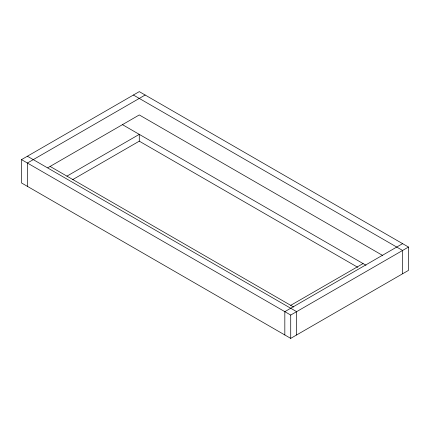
<?xml version="1.0" encoding="UTF-8"?>
<svg xmlns="http://www.w3.org/2000/svg" width="430" height="430" viewBox="0 0 430 430"><rect width="100%" height="100%" fill="white"/><g stroke="black" fill="none" stroke-linecap="round" stroke-linejoin="round"><path stroke-width="0.64" d="M21.5 159.627L139.282 91.628L408.5 247.056L408.5 270.373L290.718 338.372L21.5 182.944L21.5 159.627L290.718 315.061L408.5 247.056M145.173 95.025L27.391 163.029L27.391 186.34M47.784 167.77L139.282 114.939L382.775 255.522M66.929 176.144L139.282 134.37L139.282 141.169L357.814 267.336M72.718 179.6L139.282 141.169M290.718 305.343L363.07 263.574M402.609 243.659L284.827 311.659L284.827 334.975M133.391 95.025L402.609 250.459L402.609 273.77M122.459 124.657L365.973 265.245M50.106 166.426L293.62 307.02M27.391 156.23L296.609 311.659L296.609 334.975M290.718 315.061L290.718 338.372"/></g></svg>
